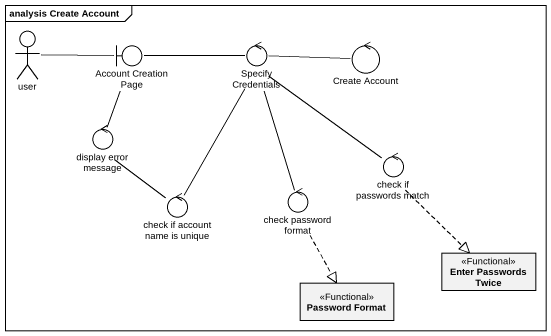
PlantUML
@startuml
mainframe analysis Create Account
allowmixing
hide circle
hide empty members
actor user
boundary "Account Creation Page" as Account_Creation_Page
control "Specify Credentials" as Specify_Credentials
control "Create Account" as Create_Account
control "display error message" as display_error_message
control "check if passwords match" as check_if_passwords_match
control "check if account name is unique" as check_if_account_name_is
control "check password format" as check_password_format
class "Enter Passwords Twice" as Enter_Passwords_Twice <<Functional>>
class "Password Format" as Password_Format <<Functional>>
user -right- Account_Creation_Page
Account_Creation_Page -right- Specify_Credentials
Specify_Credentials -right- Create_Account
Specify_Credentials -- check_if_passwords_match
Specify_Credentials -- check_if_account_name_is
Specify_Credentials -- check_password_format
display_error_message -up- Account_Creation_Page
check_if_passwords_match ..|> Enter_Passwords_Twice
check_if_account_name_is -up- display_error_message
check_password_format ..|> Password_Format
@enduml
